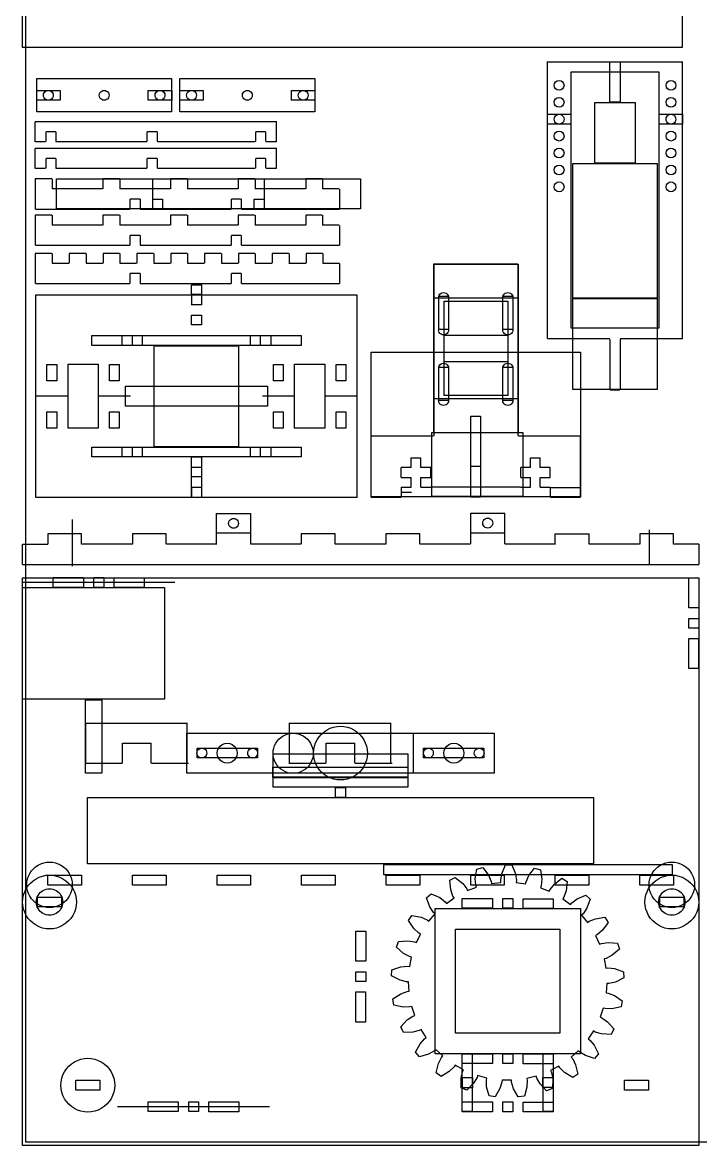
# Model space of a CAD drawing. Extents: x 5 to 394, y 5 to 594.
# Drawn here: x 5 to 205.5, y 5 to 337.2 of the extents above; entities that cross this region are included whole.
import ezdxf

# ---------------------------------------------------------------- set-up
doc = ezdxf.new("R2010")
doc.units = 0
for name, color, linetype in [('EarlyCut', 7, 'CONTINUOUS'), ('InfoOnly', 7, 'CONTINUOUS'), ('OuterCut', 7, 'CONTINUOUS')]:
    doc.layers.add(name, color=color, linetype=linetype)

msp = doc.modelspace()

# ---------------------------------------------------------------- linework, layer by layer
at = {"layer": 'EarlyCut', "color": 5}
for points in [[(167.238474, 322.598181), (193.110416, 322.598181), (193.110416, 246.726239), (167.238474, 246.726239), (167.238474, 322.598181)], [(14.11779, 315.64429), (14.11779, 315.64429)], [(30.617788, 315.644282), (30.617788, 315.644282)], [(47.11778, 315.64429), (47.11778, 315.64429)], [(56.451123, 315.64429), (56.451123, 315.64429)], [(72.951121, 315.644282), (72.951121, 315.644282)], [(89.451114, 315.64429), (89.451114, 315.64429)], [(165.126062, 318.558658), (165.126062, 318.558658)], [(198.176056, 318.558658), (198.176056, 318.558658)], [(165.126062, 313.558657), (165.126062, 313.558657)], [(198.176056, 313.558657), (198.176056, 313.558657)], [(165.126062, 308.558881), (165.126062, 308.558881)], [(198.176056, 308.558881), (198.176056, 308.558881)], [(11.864686, 304.85461), (11.864686, 301.95139)], [(14.866286, 304.85461), (11.96306, 304.85461)], [(14.96466, 301.95139), (14.96466, 304.85461)], [(41.780243, 304.85461), (41.780243, 301.95139)], [(44.781843, 304.85461), (41.878617, 304.85461)], [(44.880217, 301.95139), (44.880217, 304.85461)], [(73.880387, 304.85462), (73.880387, 301.9514)], [(76.881987, 304.85462), (73.978762, 304.85462)], [(76.980361, 301.9514), (76.980361, 304.85462)], [(165.126062, 303.558657), (165.126062, 303.558657)], [(198.176056, 303.558657), (198.176056, 303.558657)], [(8.80875, 301.952999), (11.797861, 301.952999)], [(14.880933, 301.952999), (41.781301, 301.952999)], [(44.880945, 301.952999), (73.781288, 301.952999)], [(77.047189, 301.952999), (80.0363, 301.952999)], [(11.864686, 296.952388), (11.864686, 294.049168)], [(14.866286, 296.952388), (11.96306, 296.952388)], [(14.96466, 294.049168), (14.96466, 296.952388)], [(41.780243, 296.952388), (41.780243, 294.049168)], [(44.781843, 296.952388), (41.878617, 296.952388)], [(44.880217, 294.049168), (44.880217, 296.952388)], [(73.880387, 296.952398), (73.880387, 294.049178)], [(76.881987, 296.952398), (73.978762, 296.952398)], [(76.980361, 294.049178), (76.980361, 296.952398)], [(165.126062, 298.558656), (165.126062, 298.558656)], [(198.176056, 298.558656), (198.176056, 298.558656)], [(8.80875, 294.050776), (11.797861, 294.050776)], [(14.880933, 294.050776), (41.781301, 294.050776)], [(44.880945, 294.050776), (73.781288, 294.050776)], [(77.047189, 294.050776), (80.0363, 294.050776)], [(165.126062, 293.558657), (165.126062, 293.558657)], [(198.176056, 293.558657), (198.176056, 293.558657)], [(8.796058, 290.9016), (8.796058, 287.99838)], [(8.802087, 290.999982), (13.680135, 290.999982)], [(13.791111, 290.9016), (13.791111, 287.99838)], [(28.784869, 290.9016), (28.784869, 287.99838)], [(28.790901, 290.999982), (33.668948, 290.999982)], [(33.779923, 290.9016), (33.779923, 287.99838)], [(48.773682, 290.9016), (48.773682, 287.99838)], [(48.779713, 290.999982), (53.657761, 290.999982)], [(53.768736, 290.9016), (53.768736, 287.99838)], [(68.762496, 290.9016), (68.762496, 287.99838)], [(68.768527, 290.999982), (73.646575, 290.999982)], [(73.75755, 290.9016), (73.75755, 287.99838)], [(88.751308, 290.9016), (88.751308, 287.99838)], [(88.757339, 290.999982), (93.635387, 290.999982)], [(93.746362, 290.9016), (93.746362, 287.99838)], [(13.785185, 288.049829), (28.685848, 288.049829)], [(33.774, 288.049829), (48.674661, 288.049829)], [(53.762812, 288.049829), (68.663474, 288.049829)], [(73.751626, 288.049829), (88.652288, 288.049829)], [(93.707215, 288.049829), (98.673993, 288.049829)], [(165.126062, 288.558656), (165.126062, 288.558656)], [(198.176056, 288.558656), (198.176056, 288.558656)], [(36.774682, 284.901612), (36.774682, 281.998392)], [(39.776281, 284.901612), (36.873056, 284.901612)], [(39.874656, 281.998392), (39.874656, 284.901612)], [(66.690237, 284.901612), (66.690237, 281.998392)], [(69.691837, 284.901612), (66.788611, 284.901612)], [(69.790211, 281.998392), (69.790211, 284.901612)], [(8.796058, 280.177155), (8.796058, 277.273935)], [(8.802087, 280.275538), (13.680135, 280.275538)], [(8.841936, 282), (36.740104, 282)], [(13.791111, 280.177155), (13.791111, 277.273935)], [(28.784869, 280.177155), (28.784869, 277.273935)], [(28.790901, 280.275538), (33.668948, 280.275538)], [(33.779923, 280.177155), (33.779923, 277.273935)], [(39.790929, 282), (66.691296, 282)], [(48.773682, 280.177155), (48.773682, 277.273935)], [(48.779713, 280.275538), (53.657761, 280.275538)], [(53.768736, 280.177155), (53.768736, 277.273935)], [(68.762496, 280.177155), (68.762496, 277.273935)], [(68.768527, 280.275538), (73.646575, 280.275538)], [(69.790939, 282), (98.691282, 282)], [(73.75755, 280.177155), (73.75755, 277.273935)], [(88.751308, 280.177155), (88.751308, 277.273935)], [(88.757339, 280.275538), (93.635387, 280.275538)], [(93.746362, 280.177155), (93.746362, 277.273935)], [(13.785185, 277.325384), (28.685848, 277.325384)], [(33.774, 277.325384), (48.674661, 277.325384)], [(53.762812, 277.325384), (68.663474, 277.325384)], [(73.751626, 277.325384), (88.652288, 277.325384)], [(93.707215, 277.325384), (98.673993, 277.325384)], [(36.774682, 274.177167), (36.774682, 271.273947)], [(39.776281, 274.177167), (36.873056, 274.177167)], [(39.874656, 271.273947), (39.874656, 274.177167)], [(66.690237, 274.177167), (66.690237, 271.273947)], [(69.691837, 274.177167), (66.788611, 274.177167)], [(69.790211, 271.273947), (69.790211, 274.177167)], [(8.841936, 271.275556), (36.740104, 271.275556)], [(39.790929, 271.275556), (66.691296, 271.275556)], [(69.790939, 271.275556), (98.691282, 271.275556)], [(8.796058, 268.888266), (8.796058, 265.985046)], [(8.802087, 268.986649), (13.680135, 268.986649)], [(13.751962, 266.036496), (18.71874, 266.036496)], [(13.791111, 268.888266), (13.791111, 265.985046)], [(18.840298, 268.888266), (18.840298, 265.985046)], [(18.846327, 268.986649), (23.724376, 268.986649)], [(23.796202, 266.036496), (28.762983, 266.036496)], [(23.835352, 268.888266), (23.835352, 265.985046)], [(28.840941, 268.888266), (28.840941, 265.985046)], [(28.84697, 268.986649), (33.725019, 268.986649)], [(33.796845, 266.036496), (38.763626, 266.036496)], [(33.835994, 268.888266), (33.835994, 265.985046)], [(38.841584, 268.888266), (38.841584, 265.985046)], [(38.847613, 268.986649), (43.725662, 268.986649)], [(43.797488, 266.036496), (48.764268, 266.036496)], [(43.836637, 268.888266), (43.836637, 265.985046)], [(48.842228, 268.888266), (48.842228, 265.985046)], [(48.848257, 268.986649), (53.726306, 268.986649)], [(53.798131, 266.036496), (58.764912, 266.036496)], [(53.837281, 268.888266), (53.837281, 265.985046)], [(58.842871, 268.888266), (58.842871, 265.985046)], [(58.8489, 268.986649), (63.726949, 268.986649)], [(63.798775, 266.036496), (68.765555, 266.036496)], [(63.837924, 268.888266), (63.837924, 265.985046)], [(68.843514, 268.888266), (68.843514, 265.985046)], [(68.849543, 268.986649), (73.727592, 268.986649)], [(73.799418, 266.036496), (78.766199, 266.036496)], [(73.838568, 268.888266), (73.838568, 265.985046)], [(78.844157, 268.888266), (78.844157, 265.985046)], [(78.850186, 268.986649), (83.728235, 268.986649)], [(83.800061, 266.036496), (88.766842, 266.036496)], [(83.839211, 268.888266), (83.839211, 265.985046)], [(88.844801, 268.888266), (88.844801, 265.985046)], [(88.85083, 268.986649), (93.728879, 268.986649)], [(93.800704, 266.036496), (98.767485, 266.036496)], [(93.839854, 268.888266), (93.839854, 265.985046)], [(36.774682, 262.888278), (36.774682, 259.985058)], [(39.776281, 262.888278), (36.873056, 262.888278)], [(39.874656, 259.985058), (39.874656, 262.888278)], [(66.690237, 262.888278), (66.690237, 259.985058)], [(69.691837, 262.888278), (66.788611, 262.888278)], [(69.790211, 259.985058), (69.790211, 262.888278)], [(8.841936, 259.986667), (36.740104, 259.986667)], [(39.790929, 259.986667), (66.691296, 259.986667)], [(69.790939, 259.986667), (98.691282, 259.986667)], [(54.991107, 256.58445), (54.991107, 253.584428)], [(57.89192, 256.585268), (57.89192, 253.68202)], [(128.062787, 256.21821), (130.937214, 256.21821), (130.937214, 246.343783), (128.062787, 246.343783), (128.062787, 256.21821)], [(147.062788, 256.21821), (149.937215, 256.21821), (149.937215, 246.343783), (147.062788, 246.343783), (147.062788, 256.21821)], [(57.891107, 253.682839), (54.891105, 253.682839)], [(54.989496, 250.636052), (57.892722, 250.636052), (57.892722, 247.732826), (54.989496, 247.732826), (54.989496, 250.636052)], [(25.49002, 244.585546), (34.392201, 244.585546), (34.392201, 241.683366), (25.49002, 241.683366), (25.49002, 244.585546)], [(37.491097, 244.586054), (40.394323, 244.586054), (40.394323, 241.682829), (37.491097, 241.682829), (37.491097, 244.586054)], [(72.387897, 244.586054), (75.291123, 244.586054), (75.291123, 241.682829), (72.387897, 241.682829), (72.387897, 244.586054)], [(78.490016, 244.585546), (87.392196, 244.585546), (87.392196, 241.683366), (78.490016, 241.683366), (78.490016, 244.585546)], [(12.25351, 236.072059), (15.128712, 236.072059), (15.128712, 231.196858), (12.25351, 231.196858), (12.25351, 236.072059)], [(18.493574, 236.087243), (27.399191, 236.087243), (27.399191, 217.181627), (18.493574, 217.181627), (18.493574, 236.087243)], [(30.764051, 236.072059), (33.639253, 236.072059), (33.639253, 231.196858), (30.764051, 231.196858), (30.764051, 236.072059)], [(79.237696, 236.072059), (82.112898, 236.072059), (82.112898, 231.196858), (79.237696, 231.196858), (79.237696, 236.072059)], [(85.477762, 236.087243), (94.383379, 236.087243), (94.383379, 217.181627), (85.477762, 217.181627), (85.477762, 236.087243)], [(97.748237, 236.072059), (100.623438, 236.072059), (100.623438, 231.196858), (97.748237, 231.196858), (97.748237, 236.072059)], [(128.062787, 235.218196), (130.937214, 235.218196), (130.937214, 225.343768), (128.062787, 225.343768), (128.062787, 235.218196)], [(147.062788, 235.218196), (149.937215, 235.218196), (149.937215, 225.343768), (147.062788, 225.343768), (147.062788, 235.218196)], [(35.470524, 229.605022), (77.411693, 229.605022), (77.411693, 223.66385), (35.470524, 223.66385), (35.470524, 229.605022)], [(178.723592, 228.5457), (181.625271, 228.5457)], [(12.25351, 222.072059), (15.128712, 222.072059), (15.128712, 217.196857), (12.25351, 217.196857), (12.25351, 222.072059)], [(30.764051, 222.072059), (33.639253, 222.072059), (33.639253, 217.196857), (30.764051, 217.196857), (30.764051, 222.072059)], [(79.237696, 222.072059), (82.112898, 222.072059), (82.112898, 217.196857), (79.237696, 217.196857), (79.237696, 222.072059)], [(97.748237, 222.072059), (100.623438, 222.072059), (100.623438, 217.196857), (97.748237, 217.196857), (97.748237, 222.072059)], [(137.58341, 220.718211), (140.457578, 220.718211), (140.457578, 205.844042), (137.58341, 205.844042), (137.58341, 220.718211)], [(25.49002, 211.585528), (34.392201, 211.585528), (34.392201, 208.683348), (25.49002, 208.683348), (25.49002, 211.585528)], [(37.491097, 211.586036), (40.394323, 211.586036), (40.394323, 208.68281), (37.491097, 208.68281), (37.491097, 211.586036)], [(72.387897, 211.586036), (75.291123, 211.586036), (75.291123, 208.68281), (72.387897, 208.68281), (72.387897, 211.586036)], [(78.490016, 211.585528), (87.392196, 211.585528), (87.392196, 208.683348), (78.490016, 208.683348), (78.490016, 211.585528)], [(119.91804, 205.53522), (119.91804, 208.436859)], [(119.91804, 205.53522), (119.91804, 208.436859)], [(119.91804, 208.436859), (122.819679, 208.436859)], [(122.819679, 205.53522), (122.819679, 208.436859)], [(155.21283, 205.53522), (155.21283, 208.436859)], [(155.21283, 205.53522), (155.21283, 208.436859)], [(155.21283, 208.436859), (158.114469, 208.436859)], [(158.114469, 205.53522), (158.114469, 208.436859)], [(54.989496, 205.686039), (57.892722, 205.686039), (57.892722, 202.782813), (54.989496, 202.782813), (54.989496, 205.686039)], [(119.91804, 205.53522), (117.0164, 205.53522)], [(117.0164, 202.63358), (117.0164, 205.53522)], [(119.91804, 205.53522), (117.0164, 205.53522)], [(117.0164, 202.63358), (117.0164, 205.53522)], [(117.0164, 202.63358), (119.91804, 202.63358)], [(117.0164, 202.63358), (119.91804, 202.63358)], [(119.91804, 199.73194), (119.91804, 202.63358)], [(119.91804, 199.73194), (119.91804, 202.63358)], [(125.721319, 205.53522), (122.819679, 205.53522)], [(122.819679, 202.63358), (125.721319, 202.63358)], [(122.819679, 199.73194), (122.819679, 202.63358)], [(125.721319, 202.63358), (125.721319, 205.53522)], [(155.21283, 205.53522), (152.31119, 205.53522)], [(152.31119, 202.63358), (152.31119, 205.53522)], [(155.21283, 205.53522), (152.31119, 205.53522)], [(152.31119, 202.63358), (152.31119, 205.53522)], [(152.31119, 202.63358), (155.21283, 202.63358)], [(152.31119, 202.63358), (155.21283, 202.63358)], [(155.21283, 199.73194), (155.21283, 202.63358)], [(155.21283, 199.73194), (155.21283, 202.63358)], [(161.016109, 205.53522), (158.114469, 205.53522)], [(158.114469, 202.63358), (161.016109, 202.63358)], [(158.114469, 199.73194), (158.114469, 202.63358)], [(161.016109, 202.63358), (161.016109, 205.53522)], [(57.891107, 199.684471), (54.891105, 199.684471)], [(54.991107, 199.684471), (54.991107, 196.684448)], [(57.89192, 199.586878), (57.89192, 196.68363)], [(117.016395, 199.73194), (117.016395, 196.830301)], [(117.0164, 199.73194), (119.91804, 199.73194)], [(117.0164, 199.73194), (119.91804, 199.73194)], [(122.819679, 199.73194), (125.721319, 199.73194)], [(152.220964, 199.732194), (125.820035, 199.732194)], [(152.31119, 199.73194), (155.21283, 199.73194)], [(152.31119, 199.73194), (155.21283, 199.73194)], [(158.114469, 199.73194), (161.016109, 199.73194)], [(161.016115, 199.73194), (161.016115, 196.830301)], [(19.659721, 190.216013), (19.659721, 176.360303)], [(14.123906, 173.001076), (23.026086, 173.001076), (23.026086, 170.098896), (14.123906, 170.098896), (14.123906, 173.001076)], [(26.123383, 173.001584), (29.026609, 173.001584), (29.026609, 170.098358), (26.123383, 170.098358), (26.123383, 173.001584)], [(32.073907, 172.951095), (40.976087, 172.951095), (40.976087, 170.048915), (32.073907, 170.048915), (32.073907, 172.951095)], [(204.951245, 172.951198), (204.951245, 164.049018), (202.049065, 164.049018), (202.049065, 172.951198), (204.951245, 172.951198)], [(204.951753, 160.951721), (204.951753, 158.048495), (202.048527, 158.048495), (202.048527, 160.951721), (204.951753, 160.951721)], [(204.901264, 155.001197), (204.901264, 146.099017), (201.999084, 146.099017), (201.999084, 155.001197), (204.901264, 155.001197)], [(23.777604, 118.142145), (23.777604, 130.042976)], [(23.777604, 129.999994), (53.777602, 129.999994)], [(53.693159, 118.142145), (53.693159, 130.042976)], [(84.000001, 118.142145), (84.000001, 130.042976)], [(84.000001, 129.999994), (114.000001, 129.999994)], [(113.915557, 118.142145), (113.915557, 130.042976)], [(34.541048, 118.132945), (34.541048, 124.067034)], [(34.549063, 124.059019), (43.057262, 124.059019)], [(43.065277, 118.132945), (43.065277, 124.067034)], [(94.763447, 118.132945), (94.763447, 124.067034)], [(94.771462, 124.059019), (103.279661, 124.059019)], [(103.287676, 118.132945), (103.287676, 124.067034)], [(59.492984, 121.100003), (59.492984, 121.100003)], [(74.492982, 121.100006), (74.492982, 121.100006)], [(126.477176, 121.099989), (126.477176, 121.099989)], [(141.477177, 121.100003), (141.477177, 121.100003)], [(23.549774, 118.142117), (34.450675, 118.142117)], [(43.155653, 118.142117), (54.056554, 118.142117)], [(83.772172, 118.142117), (94.673073, 118.142117)], [(103.378051, 118.142117), (114.278952, 118.142117)], [(12.548937, 84.968757), (22.451064, 84.968757), (22.451064, 82.06663), (12.548937, 82.06663), (12.548937, 84.968757)], [(37.548939, 84.968757), (47.451066, 84.968757), (47.451066, 82.06663), (37.548939, 82.06663), (37.548939, 84.968757)], [(62.548942, 84.968757), (72.451069, 84.968757), (72.451069, 82.06663), (62.548942, 82.06663), (62.548942, 84.968757)], [(87.548946, 84.968757), (97.451073, 84.968757), (97.451073, 82.06663), (87.548946, 82.06663), (87.548946, 84.968757)], [(112.548952, 84.968757), (122.451079, 84.968757), (122.451079, 82.06663), (112.548952, 82.06663), (112.548952, 84.968757)], [(137.54895, 84.968757), (147.451077, 84.968757), (147.451077, 82.06663), (137.54895, 82.06663), (137.54895, 84.968757)], [(162.548943, 84.968757), (172.45107, 84.968757), (172.45107, 82.06663), (162.548943, 82.06663), (162.548943, 84.968757)], [(187.548949, 84.968757), (197.451076, 84.968757), (197.451076, 82.06663), (187.548949, 82.06663), (187.548949, 84.968757)], [(9.446387, 78.52125), (16.553602, 78.52125), (16.553602, 75.614035), (9.446387, 75.614035), (9.446387, 78.52125)], [(135.048911, 78.101077), (143.951091, 78.101077), (143.951091, 75.198897), (135.048911, 75.198897), (135.048911, 78.101077)], [(147.048389, 78.101585), (149.951615, 78.101585), (149.951615, 75.198359), (147.048389, 75.198359), (147.048389, 78.101585)], [(152.998912, 78.051096), (161.901092, 78.051096), (161.901092, 75.148916), (152.998912, 75.148916), (152.998912, 78.051096)], [(193.4464, 78.52125), (200.553614, 78.52125), (200.553614, 75.614035), (193.4464, 75.614035), (193.4464, 78.52125)], [(106.476094, 68.426078), (106.476094, 59.523898), (103.573914, 59.523898), (103.573914, 68.426078), (106.476094, 68.426078)], [(106.476602, 56.4266), (106.476602, 53.523374), (103.573377, 53.523374), (103.573377, 56.4266), (106.476602, 56.4266)], [(106.426113, 50.476077), (106.426113, 41.573896), (103.523933, 41.573896), (103.523933, 50.476077), (106.426113, 50.476077)], [(135.048911, 32.176083), (143.951091, 32.176083), (143.951091, 29.273903), (135.048911, 29.273903), (135.048911, 32.176083)], [(147.048389, 32.176591), (149.951615, 32.176591), (149.951615, 29.273365), (147.048389, 29.273365), (147.048389, 32.176591)], [(152.998912, 32.126102), (161.901092, 32.126102), (161.901092, 29.223922), (152.998912, 29.223922), (152.998912, 32.126102)], [(20.766394, 24.334555), (27.873608, 24.334555), (27.873608, 21.42734), (20.766394, 21.42734), (20.766394, 24.334555)], [(135.059999, 25.119979), (138.059998, 25.119979), (138.059998, 22.119979), (135.059999, 22.119979), (135.059999, 25.119979)], [(158.899998, 25.179951), (161.899998, 25.179951), (161.899998, 22.179951), (158.899998, 22.179951), (158.899998, 25.179951)], [(183.016271, 24.334555), (190.123485, 24.334555), (190.123485, 21.42734), (183.016271, 21.42734), (183.016271, 24.334555)], [(42.142245, 18.001077), (51.044425, 18.001077), (51.044425, 15.098897), (42.142245, 15.098897), (42.142245, 18.001077)], [(54.141722, 18.001585), (57.044948, 18.001585), (57.044948, 15.098359), (54.141722, 15.098359), (54.141722, 18.001585)], [(60.092246, 17.951095), (68.994426, 17.951095), (68.994426, 15.048915), (60.092246, 15.048915), (60.092246, 17.951095)], [(135.048911, 17.951068), (143.951091, 17.951068), (143.951091, 15.048888), (135.048911, 15.048888), (135.048911, 17.951068)], [(147.048389, 17.951576), (149.951615, 17.951576), (149.951615, 15.04835), (147.048389, 15.04835), (147.048389, 17.951576)], [(152.998912, 17.901087), (161.901092, 17.901087), (161.901092, 14.998907), (152.998912, 14.998907), (152.998912, 17.901087)]]:
    msp.add_lwpolyline(points, dxfattribs=at)
for points in [[(162.222836, 318.558658), (162.222836, 319.36037), (162.872746, 320.010282), (163.674449, 320.010282)], [(163.674449, 320.010282), (164.476152, 320.010282), (165.126062, 319.36037), (165.126062, 318.558658)], [(195.272831, 318.558658), (195.272831, 319.36037), (195.92274, 320.010282), (196.724444, 320.010282)], [(196.724444, 320.010282), (197.526147, 320.010282), (198.176056, 319.36037), (198.176056, 318.558658)], [(11.214564, 315.64429), (11.214339, 316.163052), (11.490966, 316.642503), (11.940189, 316.901949)], [(11.940189, 314.386632), (11.490966, 314.646078), (11.214339, 315.125529), (11.214564, 315.64429)], [(11.940189, 316.901949), (12.389412, 317.161394), (12.942942, 317.161394), (13.392165, 316.901949)], [(13.392165, 316.901949), (13.841388, 316.642503), (14.118015, 316.163052), (14.11779, 315.64429)], [(14.11779, 315.64429), (14.118015, 315.125529), (13.841388, 314.646078), (13.392165, 314.386632)], [(27.714562, 315.644282), (27.714337, 316.163043), (27.990964, 316.642495), (28.440187, 316.90194)], [(28.440187, 314.386624), (27.990964, 314.646069), (27.714337, 315.125521), (27.714562, 315.644282)], [(28.440187, 316.90194), (28.88941, 317.161386), (29.44294, 317.161386), (29.892163, 316.90194)], [(29.892163, 316.90194), (30.341386, 316.642495), (30.618013, 316.163043), (30.617788, 315.644282)], [(30.617788, 315.644282), (30.618013, 315.125521), (30.341386, 314.646069), (29.892163, 314.386624)], [(44.214555, 315.64429), (44.21433, 316.163052), (44.490956, 316.642503), (44.940179, 316.901949)], [(44.940179, 314.386632), (44.490956, 314.646078), (44.21433, 315.125529), (44.214555, 315.64429)], [(44.940179, 316.901949), (45.389402, 317.161394), (45.942933, 317.161394), (46.392156, 316.901949)], [(46.392156, 316.901949), (46.841379, 316.642503), (47.118005, 316.163052), (47.11778, 315.64429)], [(47.11778, 315.64429), (47.118005, 315.125529), (46.841379, 314.646078), (46.392156, 314.386632)], [(53.547898, 315.64429), (53.547673, 316.163052), (53.824299, 316.642503), (54.273522, 316.901949)], [(54.273522, 314.386632), (53.824299, 314.646078), (53.547673, 315.125529), (53.547898, 315.64429)], [(54.273522, 316.901949), (54.722745, 317.161394), (55.276276, 317.161394), (55.725499, 316.901949)], [(55.725499, 316.901949), (56.174722, 316.642503), (56.451348, 316.163052), (56.451123, 315.64429)], [(56.451123, 315.64429), (56.451348, 315.125529), (56.174722, 314.646078), (55.725499, 314.386632)], [(70.047896, 315.644282), (70.047671, 316.163043), (70.324297, 316.642495), (70.77352, 316.90194)], [(70.77352, 314.386624), (70.324297, 314.646069), (70.047671, 315.125521), (70.047896, 315.644282)], [(70.77352, 316.90194), (71.222743, 317.161386), (71.776274, 317.161386), (72.225497, 316.90194)], [(72.225497, 316.90194), (72.67472, 316.642495), (72.951346, 316.163043), (72.951121, 315.644282)], [(72.951121, 315.644282), (72.951346, 315.125521), (72.67472, 314.646069), (72.225497, 314.386624)], [(86.547888, 315.64429), (86.547663, 316.163052), (86.82429, 316.642503), (87.273513, 316.901949)], [(87.273513, 314.386632), (86.82429, 314.646078), (86.547663, 315.125529), (86.547888, 315.64429)], [(87.273513, 316.901949), (87.722736, 317.161394), (88.276266, 317.161394), (88.725489, 316.901949)], [(88.725489, 316.901949), (89.174712, 316.642503), (89.451339, 316.163052), (89.451114, 315.64429)], [(89.451114, 315.64429), (89.451339, 315.125529), (89.174712, 314.646078), (88.725489, 314.386632)], [(163.674449, 317.107034), (162.872746, 317.107034), (162.222836, 317.756947), (162.222836, 318.558658)], [(165.126062, 318.558658), (165.126062, 317.756947), (164.476152, 317.107034), (163.674449, 317.107034)], [(196.724444, 317.107034), (195.92274, 317.107034), (195.272831, 317.756947), (195.272831, 318.558658)], [(198.176056, 318.558658), (198.176056, 317.756947), (197.526147, 317.107034), (196.724444, 317.107034)], [(13.392165, 314.386632), (12.942942, 314.127186), (12.389412, 314.127186), (11.940189, 314.386632)], [(29.892163, 314.386624), (29.44294, 314.127178), (28.88941, 314.127178), (28.440187, 314.386624)], [(46.392156, 314.386632), (45.942933, 314.127186), (45.389402, 314.127186), (44.940179, 314.386632)], [(55.725499, 314.386632), (55.276276, 314.127186), (54.722745, 314.127186), (54.273522, 314.386632)], [(72.225497, 314.386624), (71.776274, 314.127178), (71.222743, 314.127178), (70.77352, 314.386624)], [(88.725489, 314.386632), (88.276266, 314.127186), (87.722736, 314.127186), (87.273513, 314.386632)], [(162.222836, 313.558657), (162.222836, 314.360368), (162.872746, 315.010281), (163.674449, 315.010281)], [(163.674449, 312.107033), (162.872746, 312.107033), (162.222836, 312.756945), (162.222836, 313.558657)], [(163.674449, 315.010281), (164.476152, 315.010281), (165.126062, 314.360368), (165.126062, 313.558657)], [(165.126062, 313.558657), (165.126062, 312.756945), (164.476152, 312.107033), (163.674449, 312.107033)], [(195.272831, 313.558657), (195.272831, 314.360368), (195.92274, 315.010281), (196.724444, 315.010281)], [(196.724444, 312.107033), (195.92274, 312.107033), (195.272831, 312.756945), (195.272831, 313.558657)], [(196.724444, 315.010281), (197.526147, 315.010281), (198.176056, 314.360368), (198.176056, 313.558657)], [(198.176056, 313.558657), (198.176056, 312.756945), (197.526147, 312.107033), (196.724444, 312.107033)], [(162.222836, 308.558881), (162.222611, 309.077643), (162.499238, 309.557094), (162.948461, 309.81654)], [(162.948461, 309.81654), (163.397684, 310.075985), (163.951214, 310.075985), (164.400437, 309.81654)], [(164.400437, 309.81654), (164.84966, 309.557094), (165.126287, 309.077643), (165.126062, 308.558881)], [(195.272831, 308.558881), (195.272606, 309.077643), (195.549232, 309.557094), (195.998455, 309.81654)], [(195.998455, 309.81654), (196.447678, 310.075985), (197.001209, 310.075985), (197.450432, 309.81654)], [(197.450432, 309.81654), (197.899655, 309.557094), (198.176281, 309.077643), (198.176056, 308.558881)], [(162.948461, 307.301223), (162.499238, 307.560669), (162.222611, 308.04012), (162.222836, 308.558881)], [(164.400437, 307.301223), (163.951214, 307.041777), (163.397684, 307.041777), (162.948461, 307.301223)], [(165.126062, 308.558881), (165.126287, 308.04012), (164.84966, 307.560669), (164.400437, 307.301223)], [(195.998455, 307.301223), (195.549232, 307.560669), (195.272606, 308.04012), (195.272831, 308.558881)], [(197.450432, 307.301223), (197.001209, 307.041777), (196.447678, 307.041777), (195.998455, 307.301223)], [(198.176056, 308.558881), (198.176281, 308.04012), (197.899655, 307.560669), (197.450432, 307.301223)], [(162.222836, 303.558657), (162.222836, 304.360368), (162.872746, 305.010281), (163.674449, 305.010281)], [(163.674449, 302.107033), (162.872746, 302.107033), (162.222836, 302.756946), (162.222836, 303.558657)], [(163.674449, 305.010281), (164.476152, 305.010281), (165.126062, 304.360368), (165.126062, 303.558657)], [(165.126062, 303.558657), (165.126062, 302.756946), (164.476152, 302.107033), (163.674449, 302.107033)], [(195.272831, 303.558657), (195.272831, 304.360368), (195.92274, 305.010281), (196.724444, 305.010281)], [(196.724444, 302.107033), (195.92274, 302.107033), (195.272831, 302.756946), (195.272831, 303.558657)], [(196.724444, 305.010281), (197.526147, 305.010281), (198.176056, 304.360368), (198.176056, 303.558657)], [(198.176056, 303.558657), (198.176056, 302.756946), (197.526147, 302.107033), (196.724444, 302.107033)], [(162.222836, 298.558656), (162.222836, 299.360367), (162.872746, 300.010279), (163.674449, 300.010279)], [(163.674449, 300.010279), (164.476152, 300.010279), (165.126062, 299.360367), (165.126062, 298.558656)], [(195.272831, 298.558656), (195.272831, 299.360367), (195.92274, 300.010279), (196.724444, 300.010279)], [(196.724444, 300.010279), (197.526147, 300.010279), (198.176056, 299.360367), (198.176056, 298.558656)], [(163.674449, 297.107032), (162.872746, 297.107032), (162.222836, 297.756944), (162.222836, 298.558656)], [(165.126062, 298.558656), (165.126062, 297.756944), (164.476152, 297.107032), (163.674449, 297.107032)], [(196.724444, 297.107032), (195.92274, 297.107032), (195.272831, 297.756944), (195.272831, 298.558656)], [(198.176056, 298.558656), (198.176056, 297.756944), (197.526147, 297.107032), (196.724444, 297.107032)], [(162.222836, 293.558657), (162.222836, 294.360369), (162.872746, 295.010281), (163.674449, 295.010281)], [(163.674449, 292.107034), (162.872746, 292.107034), (162.222836, 292.756946), (162.222836, 293.558657)], [(163.674449, 295.010281), (164.476152, 295.010281), (165.126062, 294.360369), (165.126062, 293.558657)], [(165.126062, 293.558657), (165.126062, 292.756946), (164.476152, 292.107034), (163.674449, 292.107034)], [(195.272831, 293.558657), (195.272831, 294.360369), (195.92274, 295.010281), (196.724444, 295.010281)], [(196.724444, 292.107034), (195.92274, 292.107034), (195.272831, 292.756946), (195.272831, 293.558657)], [(196.724444, 295.010281), (197.526147, 295.010281), (198.176056, 294.360369), (198.176056, 293.558657)], [(198.176056, 293.558657), (198.176056, 292.756946), (197.526147, 292.107034), (196.724444, 292.107034)], [(162.222836, 288.558656), (162.222836, 289.360367), (162.872746, 290.01028), (163.674449, 290.01028)], [(163.674449, 290.01028), (164.476152, 290.01028), (165.126062, 289.360367), (165.126062, 288.558656)], [(195.272831, 288.558656), (195.272831, 289.360367), (195.92274, 290.01028), (196.724444, 290.01028)], [(196.724444, 290.01028), (197.526147, 290.01028), (198.176056, 289.360367), (198.176056, 288.558656)], [(163.674449, 287.107032), (162.872746, 287.107032), (162.222836, 287.756945), (162.222836, 288.558656)], [(165.126062, 288.558656), (165.126062, 287.756945), (164.476152, 287.107032), (163.674449, 287.107032)], [(196.724444, 287.107032), (195.92274, 287.107032), (195.272831, 287.756945), (195.272831, 288.558656)], [(198.176056, 288.558656), (198.176056, 287.756945), (197.526147, 287.107032), (196.724444, 287.107032)], [(56.589758, 121.100003), (56.589533, 121.618764), (56.86616, 122.098216), (57.315383, 122.357661)], [(57.315383, 119.842345), (56.86616, 120.10179), (56.589533, 120.581242), (56.589758, 121.100003)], [(57.315383, 122.357661), (57.764606, 122.617107), (58.318136, 122.617107), (58.767359, 122.357661)], [(58.767359, 119.842345), (58.318136, 119.582899), (57.764606, 119.582899), (57.315383, 119.842345)], [(58.767359, 122.357661), (59.216582, 122.098216), (59.493209, 121.618764), (59.492984, 121.100003)], [(59.492984, 121.100003), (59.493209, 120.581242), (59.216582, 120.10179), (58.767359, 119.842345)], [(71.589757, 121.100006), (71.589531, 121.618767), (71.866158, 122.098218), (72.315381, 122.357664)], [(72.315381, 119.842347), (71.866158, 120.101793), (71.589531, 120.581244), (71.589757, 121.100006)], [(72.315381, 122.357664), (72.764604, 122.61711), (73.318135, 122.61711), (73.767357, 122.357664)], [(73.767357, 119.842347), (73.318135, 119.582902), (72.764604, 119.582902), (72.315381, 119.842347)], [(73.767357, 122.357664), (74.21658, 122.098218), (74.493207, 121.618767), (74.492982, 121.100006)], [(74.492982, 121.100006), (74.493207, 120.581244), (74.21658, 120.101793), (73.767357, 119.842347)], [(123.57395, 121.099989), (123.573725, 121.618751), (123.850352, 122.098202), (124.299575, 122.357648)], [(124.299575, 119.842331), (123.850352, 120.101777), (123.573725, 120.581228), (123.57395, 121.099989)], [(124.299575, 122.357648), (124.748798, 122.617093), (125.302328, 122.617093), (125.751551, 122.357648)], [(125.751551, 119.842331), (125.302328, 119.582886), (124.748798, 119.582886), (124.299575, 119.842331)], [(125.751551, 122.357648), (126.200774, 122.098202), (126.477401, 121.618751), (126.477176, 121.099989)], [(126.477176, 121.099989), (126.477401, 120.581228), (126.200774, 120.101777), (125.751551, 119.842331)], [(138.573952, 121.100003), (138.573727, 121.618764), (138.850353, 122.098216), (139.299576, 122.357661)], [(139.299576, 119.842345), (138.850353, 120.10179), (138.573727, 120.581242), (138.573952, 121.100003)], [(139.299576, 122.357661), (139.748799, 122.617107), (140.30233, 122.617107), (140.751553, 122.357661)], [(140.751553, 119.842345), (140.30233, 119.582899), (139.748799, 119.582899), (139.299576, 119.842345)], [(140.751553, 122.357661), (141.200776, 122.098216), (141.477402, 121.618764), (141.477177, 121.100003)], [(141.477177, 121.100003), (141.477402, 120.581242), (141.200776, 120.10179), (140.751553, 119.842345)]]:
    msp.add_open_spline(points, degree=3, dxfattribs=at)
at = {"layer": 'InfoOnly', "color": 7}
for points in [[(5.995759, 594.004234), (394.004211, 594.004234), (394.004211, 5.995758), (5.995759, 5.995758), (5.995759, 594.004234)], [(177.498304, 57.500667), (178.119589, 57.58321), (180.08161, 57.364721), (182.733928, 56.424174), (182.833041, 54.594105), (180.297815, 53.372611), (178.370867, 52.943503), (177.744301, 52.958465), (177.543447, 50.159385), (178.165906, 50.084564), (180.012099, 49.384974), (182.34692, 47.81476), (181.987812, 46.01725), (179.228683, 45.464782), (177.255551, 45.52835), (176.65223, 45.698608), (175.761641, 43.037125), (176.345988, 42.81016), (177.960067, 41.67348), (179.831326, 39.571677), (179.036417, 37.919863), (176.226466, 38.07095), (174.331147, 38.623453), (173.788956, 38.938339), (172.264848, 36.581992), (172.774156, 36.216711), (174.055028, 34.714343), (175.34448, 32.213322), (174.163823, 30.811099), (171.479921, 31.656382), (169.781328, 32.662713), (169.334696, 33.102329), (167.272206, 31.199283), (167.674696, 30.718837), (168.541791, 28.945058), (169.168861, 26.201839), (167.676532, 25.137445), (165.286912, 26.623574), (163.892191, 28.020571), (163.568868, 28.557874), (161.098051, 27.22738), (161.368359, 26.661768), (161.767024, 24.728084), (161.692126, 21.915193), (159.982022, 21.255327), (158.037011, 23.288977), (157.033725, 24.988961), (156.853936, 25.589718), (154.129939, 24.915641), (154.251159, 24.300407), (154.156439, 22.328414), (153.384421, 19.622478), (151.563945, 19.408852), (150.185788, 21.862108), (149.636532, 23.758242), (149.611919, 24.384926), (146.805721, 24.409312), (146.770376, 23.783338), (146.188001, 21.896859), (144.767301, 19.468104), (142.950784, 19.713693), (142.226385, 22.432704), (142.165873, 24.405899), (142.297743, 25.018729), (139.585772, 25.740394), (139.39597, 25.14308), (138.362767, 23.460554), (136.382644, 21.461351), (134.684251, 22.150857), (134.658756, 24.964811), (135.090884, 26.890919), (135.371121, 27.451866), (132.923733, 28.825204), (132.591298, 28.293933), (131.172195, 26.921192), (128.757279, 25.476996), (127.283638, 26.567299), (127.958429, 29.299342), (128.856385, 31.057638), (129.26714, 31.53097), (127.238229, 33.469915), (126.783979, 33.037753), (125.068127, 32.061306), (122.369787, 31.263128), (121.213918, 32.68578), (122.546878, 35.163767), (123.853633, 36.643478), (124.369348, 37.000113), (122.886502, 39.382411), (122.338891, 39.077183), (120.434346, 38.557997), (117.622273, 38.45601), (116.856298, 40.121364), (118.763691, 42.190114), (120.397508, 43.298348), (120.985511, 43.51532), (120.141606, 46.191681), (119.535523, 46.031953), (117.561479, 46.002768), (114.812254, 46.603425), (114.484511, 48.406981), (116.846772, 49.936224), (118.704575, 50.603524), (119.328292, 50.667263), (119.176525, 53.469574), (118.549572, 53.465579), (116.630567, 53.928334), (114.116965, 55.193511), (114.248008, 57.021913), (116.916283, 57.915972), (118.881933, 58.100152), (119.501721, 58.006816), (120.051644, 60.758664), (119.443648, 60.910862), (117.699699, 61.836164), (115.580038, 63.686816), (116.161676, 65.425154), (118.968315, 65.627466), (120.917793, 65.317006), (121.495165, 65.072705), (122.712051, 67.601215), (122.160836, 67.900068), (120.701916, 69.229995), (119.109132, 71.549529), (120.104595, 73.088693), (122.873354, 72.586603), (124.684626, 71.801178), (125.182892, 71.420602), (126.990532, 73.567328), (126.53106, 73.99353), (125.448461, 75.644563), (124.482558, 78.287749), (125.829828, 79.530827), (128.386591, 78.355888), (129.945648, 77.144438), (130.333516, 76.652178), (132.61827, 78.281799), (132.27909, 78.8092), (131.64147, 80.677372), (131.362911, 83.477621), (132.976904, 84.34652), (135.161358, 82.572861), (136.370229, 81.011762), (136.623431, 80.438441), (139.2416, 81.448776), (139.044316, 82.04378), (138.891371, 84.011969), (139.317881, 86.793311), (141.09725, 87.233646), (142.771943, 84.972531), (143.554651, 83.159982), (143.657394, 82.541487), (146.444545, 82.868798), (146.401333, 83.494475), (146.742594, 85.438837), (147.84774, 88.026584), (149.680639, 88.010818), (150.740381, 85.404086), (151.047521, 83.453858), (150.993456, 82.829131), (153.77432, 82.453187), (153.888176, 83.069846), (154.701996, 84.868242), (156.415997, 87.100057), (158.187364, 86.62874), (158.565615, 83.840391), (158.378118, 81.874962), (158.170477, 81.283465), (160.770535, 80.227599), (161.033939, 80.796679), (162.269626, 82.336134), (164.484769, 84.071648), (166.083323, 83.17465), (165.756187, 80.379753), (165.085731, 78.522703), (164.737482, 78.001599), (166.993437, 76.332431), (167.389978, 76.817712), (168.969953, 78.001603), (171.546866, 79.131803), (172.872057, 77.865292), (171.860255, 75.239639), (170.74913, 73.607725), (170.282251, 73.189576), (172.051929, 71.011613), (172.556941, 71.383214), (174.381504, 72.137179), (177.158703, 72.590855), (178.127357, 71.034552), (176.494036, 68.742948), (175.012159, 67.438597), (174.455742, 67.149851), (175.62856, 64.600118), (176.209965, 64.834538), (178.16469, 65.110831), (180.967348, 64.859579), (181.518485, 63.111366), (179.366902, 61.298177), (177.607064, 60.403291), (176.996326, 60.261683), (177.498304, 57.500667)], [(20.955804, 77.067676), (20.955804, 77.067676)], [(204.955816, 77.067676), (204.955816, 77.067676)], [(126.975006, 75.152899), (169.975005, 75.152899), (169.975005, 32.1529), (126.975006, 32.1529), (126.975006, 75.152899)], [(133.068768, 69.059129), (163.881246, 69.059129), (163.881246, 38.246645), (133.068768, 38.246645), (133.068768, 69.059129)], [(135.049319, 32.17068), (137.950686, 32.17068), (137.950686, 15.069316), (135.049319, 15.069316), (135.049319, 32.17068)], [(158.999321, 32.17068), (161.900687, 32.17068), (161.900687, 15.069316), (158.999321, 15.069316), (158.999321, 32.17068)], [(32.275802, 22.88095), (32.275802, 22.88095)]]:
    msp.add_lwpolyline(points, dxfattribs=at)
at = {"layer": 'InfoOnly', "color": 5}
for points in [[(178.674245, 325.509063), (181.674655, 325.509063), (181.674655, 313.608654), (178.674245, 313.608654), (178.674245, 325.509063)], [(9.209355, 317.101107), (16.12298, 317.101107), (16.12298, 314.187482), (9.209355, 314.187482), (9.209355, 317.101107)], [(42.209356, 317.101107), (49.122981, 317.101107), (49.122981, 314.187482), (42.209356, 314.187482), (42.209356, 317.101107)], [(51.54269, 317.101107), (58.456315, 317.101107), (58.456315, 314.187482), (51.54269, 314.187482), (51.54269, 317.101107)], [(84.542695, 317.101107), (91.456319, 317.101107), (91.456319, 314.187482), (84.542695, 314.187482), (84.542695, 317.101107)], [(174.227504, 313.505816), (186.121388, 313.505816), (186.121388, 295.611933), (174.227504, 295.611933), (174.227504, 313.505816)], [(160.217646, 310.015692), (167.13127, 310.015692), (167.13127, 307.102067), (160.217646, 307.102067), (160.217646, 310.015692)], [(193.217628, 310.015692), (200.131252, 310.015692), (200.131252, 307.102067), (193.217628, 307.102067), (193.217628, 310.015692)], [(167.723018, 295.510308), (192.625876, 295.510308), (192.625876, 255.60745), (167.723018, 255.60745), (167.723018, 295.510308)], [(15.04539, 290.954601), (104.954614, 290.954601), (104.954614, 282.045381), (15.04539, 282.045381), (15.04539, 290.954601)], [(43.559823, 290.940208), (76.440185, 290.940208), (76.440185, 282.059845), (43.559823, 282.059845), (43.559823, 290.940208)], [(43.548387, 284.951622), (46.451613, 284.951622), (46.451613, 282.048396), (43.548387, 282.048396), (43.548387, 284.951622)], [(73.548387, 284.951622), (76.451613, 284.951622), (76.451613, 282.048396), (73.548387, 282.048396), (73.548387, 284.951622)], [(126.61521, 265.731329), (151.515929, 265.731329), (151.515929, 225.830613), (126.61521, 225.830613), (126.61521, 265.731329)], [(54.989496, 259.586081), (57.892722, 259.586081), (57.892722, 256.682855), (54.989496, 256.682855), (54.989496, 259.586081)], [(126.61521, 255.731349), (151.515929, 255.731349), (151.515929, 215.830633), (126.61521, 215.830633), (126.61521, 255.731349)], [(129.633983, 254.712583), (148.497164, 254.712583), (148.497164, 236.849403), (129.633983, 236.849403), (129.633983, 254.712583)], [(167.736015, 255.49733), (192.612883, 255.49733), (192.612883, 228.620461), (167.736015, 228.620461), (167.736015, 255.49733)], [(25.484999, 244.590542), (87.39722, 244.590542), (87.39722, 241.678321), (25.484999, 241.678321), (25.484999, 244.590542)], [(129.633983, 244.712603), (148.497164, 244.712603), (148.497164, 226.849423), (129.633983, 226.849423), (129.633983, 244.712603)], [(43.984102, 241.591451), (68.898115, 241.591451), (68.898115, 211.677436), (43.984102, 211.677436), (43.984102, 241.591451)], [(108.12955, 239.717128), (170.001588, 239.717128), (170.001588, 196.845089), (108.12955, 196.845089), (108.12955, 239.717128)], [(18.410176, 226.634435), (8.972046, 226.634435)], [(36.920718, 226.634435), (27.482588, 226.634435)], [(85.394365, 226.634435), (75.956236, 226.634435)], [(103.904906, 226.634435), (94.466777, 226.634435)], [(137.564636, 220.73204), (140.466487, 220.73204), (140.466487, 196.830189), (137.564636, 196.830189), (137.564636, 220.73204)], [(125.999776, 215.900226), (152.900223, 215.900226), (152.900223, 196.99978), (125.999776, 196.99978), (125.999776, 215.900226)], [(25.484999, 211.590551), (87.39722, 211.590551), (87.39722, 208.678331), (25.484999, 208.678331), (25.484999, 211.590551)], [(54.941109, 208.684453), (57.941109, 208.684453), (57.941109, 196.684453), (54.941109, 196.684453), (54.941109, 208.684453)], [(161.14894, 199.697735), (169.982184, 199.697735), (169.982184, 196.864491), (161.14894, 196.864491), (161.14894, 199.697735)], [(117.115164, 198.281121), (120.018389, 198.281121)], [(62.413047, 191.992843), (72.398764, 191.992843), (72.398764, 186.107126), (62.413047, 186.107126), (62.413047, 191.992843)], [(137.582196, 192.065007), (147.567913, 192.065007), (147.567913, 186.17929), (137.582196, 186.17929), (137.582196, 192.065007)], [(50.049994, 171.524986), (5.05, 171.524986)], [(5.058394, 170.029356), (47.033122, 170.029356), (47.033122, 137.054627), (5.058394, 137.054627), (5.058394, 170.029356)], [(23.644009, 136.89373), (28.44751, 136.89373), (28.44751, 115.190231), (23.644009, 115.190231), (23.644009, 136.89373)], [(53.580346, 127.045184), (144.470766, 127.045184), (144.470766, 115.154765), (53.580346, 115.154765), (53.580346, 127.045184)], [(120.591673, 127.033867), (144.459441, 127.033867), (144.459441, 115.166097), (120.591673, 115.166097), (120.591673, 127.033867)], [(56.610174, 122.53118), (74.472563, 122.53118), (74.472563, 119.668791), (56.610174, 119.668791), (56.610174, 122.53118)], [(68.49219, 121.099989), (68.49219, 121.099989)], [(79.079756, 120.895844), (118.971362, 120.895844), (118.971362, 114.004235), (79.079756, 114.004235), (79.079756, 120.895844)], [(90.959626, 121.049989), (90.959626, 121.049989)], [(106.972581, 121.099996), (106.972581, 121.099996)], [(123.594368, 122.53118), (141.456757, 122.53118), (141.456757, 119.668791), (123.594368, 119.668791), (123.594368, 122.53118)], [(135.47638, 121.099989), (135.47638, 121.099989)], [(141.477177, 121.099989), (141.477177, 121.099989)], [(79.07351, 116.902061), (118.977608, 116.902061), (118.977608, 113.997963), (79.07351, 113.997963), (79.07351, 116.902061)], [(79.075286, 113.930374), (118.97583, 113.930374), (118.97583, 111.029831), (79.075286, 111.029831), (79.075286, 113.930374)], [(97.5457, 110.929815), (100.505423, 110.929815), (100.505423, 107.970092), (97.5457, 107.970092), (97.5457, 110.929815)], [(111.883842, 88.11768), (197.0684, 88.11768), (197.0684, 85.11768), (111.883842, 85.11768), (111.883842, 88.11768)], [(19.743796, 82.147646), (19.743796, 82.147646)], [(203.743809, 82.147646), (203.743809, 82.147646)], [(16.913044, 77.067692), (16.913044, 77.067692)], [(200.913059, 77.067692), (200.913059, 77.067692)], [(78.068334, 16.524986), (33.068339, 16.524986)]]:
    msp.add_lwpolyline(points, dxfattribs=at)
at = {"layer": 'InfoOnly', "color": 2}
msp.add_lwpolyline([(24.238124, 107.955136), (173.812992, 107.955136), (173.812992, 88.380265), (24.238124, 88.380265), (24.238124, 107.955136)], dxfattribs=at)
at = {"layer": 'InfoOnly', "color": 5}
for points in [[(82.057921, 126.190792), (83.894236, 127.251278), (86.156885, 127.251278), (87.9932, 126.190792)], [(91.078541, 121.099996), (91.078541, 123.939193), (92.593235, 126.562719), (95.052051, 127.982317)], [(95.052051, 127.982317), (97.510868, 129.401916), (100.540255, 129.401916), (102.999071, 127.982317)], [(102.999071, 127.982317), (105.457888, 126.562719), (106.972581, 123.939193), (106.972581, 121.099996)], [(62.590551, 121.099989), (62.590094, 122.154521), (63.152417, 123.129143), (64.065592, 123.656541)], [(64.065592, 123.656541), (64.978766, 124.183939), (66.103976, 124.183939), (67.01715, 123.656541)], [(67.01715, 123.656541), (67.930325, 123.129143), (68.492648, 122.154521), (68.49219, 121.099989)], [(79.091495, 121.049989), (79.090744, 123.170527), (80.221607, 125.130306), (82.057921, 126.190792)], [(87.9932, 126.190792), (89.829515, 125.130306), (90.960377, 123.170527), (90.959626, 121.049989)], [(129.574741, 121.099989), (129.574284, 122.154521), (130.136607, 123.129143), (131.049782, 123.656541)], [(131.049782, 123.656541), (131.962956, 124.183939), (133.088166, 124.183939), (134.00134, 123.656541)], [(134.00134, 123.656541), (134.914515, 123.129143), (135.476838, 122.154521), (135.47638, 121.099989)], [(64.065592, 118.543438), (63.152417, 119.070836), (62.590094, 120.045458), (62.590551, 121.099989)], [(68.49219, 121.099989), (68.492648, 120.045458), (67.930325, 119.070836), (67.01715, 118.543438)], [(82.057921, 115.909186), (80.221607, 116.969672), (79.090744, 118.929451), (79.091495, 121.049989)], [(90.959626, 121.049989), (90.960377, 118.929451), (89.829515, 116.969672), (87.9932, 115.909186)], [(95.052051, 114.217675), (92.593235, 115.637273), (91.078541, 118.260799), (91.078541, 121.099996)], [(106.972581, 121.099996), (106.972581, 118.260799), (105.457888, 115.637273), (102.999071, 114.217675)], [(131.049782, 118.543438), (130.136607, 119.070836), (129.574284, 120.045458), (129.574741, 121.099989)], [(135.47638, 121.099989), (135.476838, 120.045458), (134.914515, 119.070836), (134.00134, 118.543438)], [(138.573951, 121.099989), (138.573726, 121.618751), (138.850353, 122.098202), (139.299576, 122.357648)], [(139.299576, 119.842331), (138.850353, 120.101777), (138.573726, 120.581228), (138.573951, 121.099989)], [(139.299576, 122.357648), (139.748799, 122.617093), (140.302329, 122.617093), (140.751552, 122.357648)], [(140.751552, 119.842331), (140.302329, 119.582886), (139.748799, 119.582886), (139.299576, 119.842331)], [(140.751552, 122.357648), (141.200775, 122.098202), (141.477402, 121.618751), (141.477177, 121.099989)], [(141.477177, 121.099989), (141.477402, 120.581228), (141.200775, 120.101777), (140.751552, 119.842331)], [(67.01715, 118.543438), (66.103976, 118.01604), (64.978766, 118.01604), (64.065592, 118.543438)], [(134.00134, 118.543438), (133.088166, 118.01604), (131.962956, 118.01604), (131.049782, 118.543438)], [(87.9932, 115.909186), (86.156885, 114.8487), (83.894236, 114.8487), (82.057921, 115.909186)], [(102.999071, 114.217675), (100.540255, 112.798077), (97.510868, 112.798077), (95.052051, 114.217675)], [(6.256194, 82.147646), (6.255148, 84.557671), (7.540281, 86.785073), (9.62725, 87.990388)], [(9.62725, 87.990388), (11.714218, 89.195702), (14.285771, 89.195702), (16.37274, 87.990388)], [(16.37274, 87.990388), (18.459709, 86.785073), (19.744841, 84.557671), (19.743796, 82.147646)], [(190.256207, 82.147646), (190.255161, 84.557671), (191.540294, 86.785073), (193.627263, 87.990388)], [(193.627263, 87.990388), (195.714231, 89.195702), (198.285784, 89.195702), (200.372753, 87.990388)], [(200.372753, 87.990388), (202.459722, 86.785073), (203.744854, 84.557671), (203.743809, 82.147646)], [(9.62725, 76.304905), (7.540281, 77.510219), (6.255148, 79.737622), (6.256194, 82.147646)], [(9.086957, 77.067692), (9.086371, 78.466079), (9.832065, 79.758492), (11.043005, 80.457854)], [(11.043005, 80.457854), (12.253946, 81.157216), (13.746055, 81.157216), (14.956995, 80.457854)], [(14.956995, 80.457854), (16.167936, 79.758492), (16.91363, 78.466079), (16.913044, 77.067692)], [(19.743796, 82.147646), (19.744841, 79.737622), (18.459709, 77.510219), (16.37274, 76.304905)], [(193.627263, 76.304905), (191.540294, 77.510219), (190.255161, 79.737622), (190.256207, 82.147646)], [(193.086973, 77.067692), (193.086387, 78.466079), (193.832081, 79.758492), (195.043021, 80.457854)], [(195.043021, 80.457854), (196.253962, 81.157216), (197.746071, 81.157216), (198.957011, 80.457854)], [(198.957011, 80.457854), (200.167952, 79.758492), (200.913645, 78.466079), (200.913059, 77.067692)], [(203.743809, 82.147646), (203.744854, 79.737622), (202.459722, 77.510219), (200.372753, 76.304905)], [(11.043005, 73.677531), (9.832065, 74.376893), (9.086371, 75.669306), (9.086957, 77.067692)], [(16.913044, 77.067692), (16.91363, 75.669306), (16.167936, 74.376893), (14.956995, 73.677531)], [(195.043021, 73.677531), (193.832081, 74.376893), (193.086387, 75.669306), (193.086973, 77.067692)], [(200.913059, 77.067692), (200.913645, 75.669306), (200.167952, 74.376893), (198.957011, 73.677531)], [(16.37274, 76.304905), (14.285771, 75.099591), (11.714218, 75.099591), (9.62725, 76.304905)], [(14.956995, 73.677531), (13.746055, 72.978169), (12.253946, 72.978169), (11.043005, 73.677531)], [(200.372753, 76.304905), (198.285784, 75.099591), (195.714231, 75.099591), (193.627263, 76.304905)], [(198.957011, 73.677531), (197.746071, 72.978169), (196.253962, 72.978169), (195.043021, 73.677531)]]:
    msp.add_open_spline(points, degree=3, dxfattribs=at)
at = {"layer": 'InfoOnly', "color": 7}
for points in [[(5.044201, 77.067676), (5.044201, 79.91001), (6.560568, 82.536435), (9.022102, 83.957602)], [(9.022102, 83.957602), (11.483635, 85.378769), (14.516369, 85.378769), (16.977903, 83.957602)], [(16.977903, 83.957602), (19.439436, 82.536435), (20.955804, 79.91001), (20.955804, 77.067676)], [(189.044214, 77.067676), (189.044214, 79.91001), (190.560581, 82.536435), (193.022114, 83.957602)], [(193.022114, 83.957602), (195.483648, 85.378769), (198.516382, 85.378769), (200.977915, 83.957602)], [(200.977915, 83.957602), (203.439449, 82.536435), (204.955816, 79.91001), (204.955816, 77.067676)], [(9.022102, 70.17775), (6.560568, 71.598917), (5.044201, 74.225342), (5.044201, 77.067676)], [(20.955803, 77.067676), (20.955803, 74.225342), (19.439436, 71.598917), (16.977903, 70.17775)], [(193.022114, 70.17775), (190.56058, 71.598917), (189.044213, 74.225342), (189.044214, 77.067676)], [(204.955816, 77.067676), (204.955816, 74.225342), (203.439449, 71.598917), (200.977915, 70.17775)], [(16.977903, 70.17775), (14.516369, 68.756583), (11.483635, 68.756583), (9.022102, 70.17775)], [(200.977915, 70.17775), (198.516382, 68.756583), (195.483647, 68.756583), (193.022114, 70.17775)], [(20.3421, 29.770876), (22.803633, 31.192043), (25.836368, 31.192043), (28.297901, 29.770876)], [(16.364199, 22.88095), (16.364199, 25.723284), (17.880567, 28.349709), (20.3421, 29.770876)], [(28.297901, 29.770876), (30.759435, 28.349709), (32.275802, 25.723284), (32.275802, 22.88095)], [(20.3421, 15.991024), (17.880566, 17.412191), (16.364199, 20.038616), (16.364199, 22.88095)], [(32.275802, 22.88095), (32.275802, 20.038616), (30.759434, 17.412191), (28.297901, 15.991024)], [(28.297901, 15.991024), (25.836367, 14.569857), (22.803633, 14.569857), (20.3421, 15.991024)]]:
    msp.add_open_spline(points, degree=3, dxfattribs=at)
at = {"layer": 'OuterCut', "color": 5}
for points in [[(5.045223, 497.63345), (200.08989, 497.63345), (200.08989, 329.726403), (5.045223, 329.726403), (5.045223, 497.63345)], [(160.224834, 243.721213), (160.224834, 325.603306)], [(160.225082, 325.50831), (200.123812, 325.50831)], [(200.125149, 243.721213), (200.125149, 325.603306)], [(9.219208, 320.591259), (49.113159, 320.591259), (49.113159, 310.697302), (9.219208, 310.697302), (9.219208, 320.591259)], [(51.552543, 320.591259), (91.446494, 320.591259), (91.446494, 310.697302), (51.552543, 310.697302), (51.552543, 320.591259)], [(8.791111, 301.901408), (8.791111, 307.803042)], [(8.791392, 307.902215), (80.19104, 307.902215)], [(80.103528, 301.901408), (80.103528, 307.803042)], [(8.791111, 293.999186), (8.791111, 299.90082)], [(8.791392, 299.999993), (80.19104, 299.999993)], [(80.103528, 293.999186), (80.103528, 299.90082)], [(8.791111, 287.900816), (8.791111, 281.999182)], [(98.79111, 281.999182), (98.79111, 287.900816)], [(8.791111, 277.176371), (8.791111, 271.274738)], [(98.79111, 271.274738), (98.79111, 277.176371)], [(8.791111, 265.887482), (8.791111, 259.985849)], [(98.79111, 259.985849), (98.79111, 265.887482)], [(126.540644, 265.74925), (151.500352, 265.74925)], [(151.482177, 265.735618), (151.482177, 214.879654)], [(126.615461, 265.679118), (126.615461, 214.882702)], [(8.979792, 256.595767), (103.902431, 256.595767), (103.902431, 196.673129), (8.979792, 196.673129), (8.979792, 256.595767)], [(160.215306, 243.709077), (178.627628, 243.709077)], [(178.624611, 243.446977), (178.624611, 228.546321)], [(181.721263, 243.709077), (200.133585, 243.709077)], [(181.72428, 243.446977), (181.72428, 228.546321)], [(108.11543, 196.830809), (108.11543, 214.731374)], [(126.514612, 214.831112), (108.115441, 214.831112)], [(170.015287, 214.831112), (151.616116, 214.831112)], [(170.015975, 196.830809), (170.015975, 214.731374)], [(108.115292, 196.830837), (117.016392, 196.830837)], [(161.115014, 196.830837), (170.016114, 196.830837)], [(62.394454, 192.006079), (72.417353, 192.006079)], [(62.394454, 192.006079), (72.417353, 192.006079)], [(62.400276, 183.011346), (62.400276, 191.912438)], [(62.400276, 183.011346), (62.400276, 191.912438)], [(72.500276, 183.011346), (72.500276, 191.912438)], [(137.566795, 192.076465), (147.583322, 192.076465)], [(137.566795, 192.076465), (147.583322, 192.076465)], [(137.571113, 182.980782), (137.571113, 191.980792)], [(147.571113, 182.980782), (147.571113, 191.980792)], [(68.869319, 189.050006), (68.869319, 189.050006)], [(144.038473, 189.122147), (144.038473, 189.122147)], [(190.282441, 187.156824), (190.282441, 176.919608)], [(5, 176.862204), (5, 182.86222), (12.5, 182.86222)], [(47.500001, 182.912202), (47.500001, 185.912196), (37.500001, 185.912196), (37.500001, 182.912202), (22.5, 182.912202), (22.5, 185.912196), (12.5, 185.912196), (12.5, 182.912202)], [(47.594531, 182.974968), (62.513839, 182.974968)], [(72.430087, 182.974968), (87.349395, 182.974968)], [(122.443593, 182.912202), (122.443593, 185.912196), (112.443593, 185.912196), (112.443593, 182.912202), (97.443592, 182.912202), (97.443592, 185.912196), (87.443592, 185.912196), (87.443592, 182.912202)], [(122.53779, 182.974968), (137.457098, 182.974968)], [(147.66531, 182.974968), (162.584618, 182.974968)], [(162.498741, 185.976458), (172.515268, 185.976458)], [(162.503059, 182.972146), (162.503059, 185.97214)], [(172.486495, 182.974968), (187.405803, 182.974968)], [(172.51095, 182.972146), (172.51095, 185.97214)], [(204.999999, 182.912202), (197.5, 182.912202), (197.5, 185.912196), (187.5, 185.912196), (187.5, 182.912202)], [(204.999999, 182.86222), (204.999999, 176.862204)], [(5, 176.862204), (204.999999, 176.862204)], [(5.046981, 172.953116), (204.95316, 172.953116), (204.95316, 5.047084), (5.046981, 5.047084), (5.046981, 172.953116)]]:
    msp.add_lwpolyline(points, dxfattribs=at)
for points in [[(128.008377, 255.798639), (128.008377, 256.32651), (128.292678, 256.814283), (128.754188, 257.078219)], [(128.754188, 257.078219), (129.215697, 257.342154), (129.7843, 257.342154), (130.24581, 257.078219)], [(130.24581, 257.078219), (130.707319, 256.814283), (130.99162, 256.32651), (130.99162, 255.798639)], [(147.008381, 255.798639), (147.008381, 256.32651), (147.292682, 256.814283), (147.754192, 257.078219)], [(147.754192, 257.078219), (148.215701, 257.342154), (148.784304, 257.342154), (149.245814, 257.078219)], [(149.245814, 257.078219), (149.707323, 256.814283), (149.991625, 256.32651), (149.991625, 255.798639)], [(128.754189, 244.9838), (128.29268, 245.247736), (128.008378, 245.735509), (128.008378, 246.26338)], [(130.991622, 246.26338), (130.991622, 245.735509), (130.70732, 245.247736), (130.245811, 244.9838)], [(147.75419, 244.9838), (147.292681, 245.247736), (147.008379, 245.735509), (147.008379, 246.26338)], [(149.991623, 246.26338), (149.991623, 245.735509), (149.707322, 245.247736), (149.245812, 244.9838)], [(130.245811, 244.9838), (129.784301, 244.719865), (129.215698, 244.719865), (128.754189, 244.9838)], [(149.245812, 244.9838), (148.784303, 244.719865), (148.2157, 244.719865), (147.75419, 244.9838)], [(128.008377, 234.914195), (128.008377, 235.442066), (128.292678, 235.929839), (128.754188, 236.193774)], [(128.754188, 236.193774), (129.215697, 236.45771), (129.7843, 236.45771), (130.24581, 236.193774)], [(130.24581, 236.193774), (130.707319, 235.929839), (130.99162, 235.442066), (130.99162, 234.914195)], [(147.008381, 234.914195), (147.008381, 235.442066), (147.292682, 235.929839), (147.754192, 236.193774)], [(147.754192, 236.193774), (148.215701, 236.45771), (148.784304, 236.45771), (149.245814, 236.193774)], [(149.245814, 236.193774), (149.707323, 235.929839), (149.991625, 235.442066), (149.991625, 234.914195)], [(128.754189, 224.099356), (128.29268, 224.363291), (128.008378, 224.851064), (128.008378, 225.378935)], [(130.245811, 224.099356), (129.784301, 223.83542), (129.215698, 223.83542), (128.754189, 224.099356)], [(130.991622, 225.378935), (130.991622, 224.851064), (130.70732, 224.363291), (130.245811, 224.099356)], [(147.75419, 224.099356), (147.292681, 224.363291), (147.008379, 224.851064), (147.008379, 225.378935)], [(149.245812, 224.099356), (148.784303, 223.83542), (148.2157, 223.83542), (147.75419, 224.099356)], [(149.991623, 225.378935), (149.991623, 224.851064), (149.707322, 224.363291), (149.245812, 224.099356)], [(65.94249, 189.050006), (65.94249, 189.572834), (66.221415, 190.055946), (66.674197, 190.31736)], [(66.674197, 190.31736), (67.126979, 190.578774), (67.68483, 190.578774), (68.137612, 190.31736)], [(68.137612, 190.31736), (68.590394, 190.055946), (68.869319, 189.572834), (68.869319, 189.050006)], [(141.111643, 189.122147), (141.111643, 189.644975), (141.390569, 190.128088), (141.843351, 190.389502)], [(141.843351, 190.389502), (142.296133, 190.650916), (142.853983, 190.650916), (143.306765, 190.389502)], [(143.306765, 190.389502), (143.759547, 190.128088), (144.038473, 189.644975), (144.038473, 189.122147)], [(66.674197, 187.782652), (66.221415, 188.044065), (65.94249, 188.527178), (65.94249, 189.050006)], [(68.137612, 187.782652), (67.68483, 187.521238), (67.126979, 187.521238), (66.674197, 187.782652)], [(68.869319, 189.050006), (68.869319, 188.527178), (68.590394, 188.044065), (68.137612, 187.782652)], [(141.843351, 187.854793), (141.390569, 188.116207), (141.111643, 188.59932), (141.111643, 189.122147)], [(143.306765, 187.854793), (142.853983, 187.593379), (142.296133, 187.593379), (141.843351, 187.854793)], [(144.038473, 189.122147), (144.038473, 188.59932), (143.759547, 188.116207), (143.306765, 187.854793)]]:
    msp.add_open_spline(points, degree=3, dxfattribs=at)

doc.saveas('drawing.dxf')
